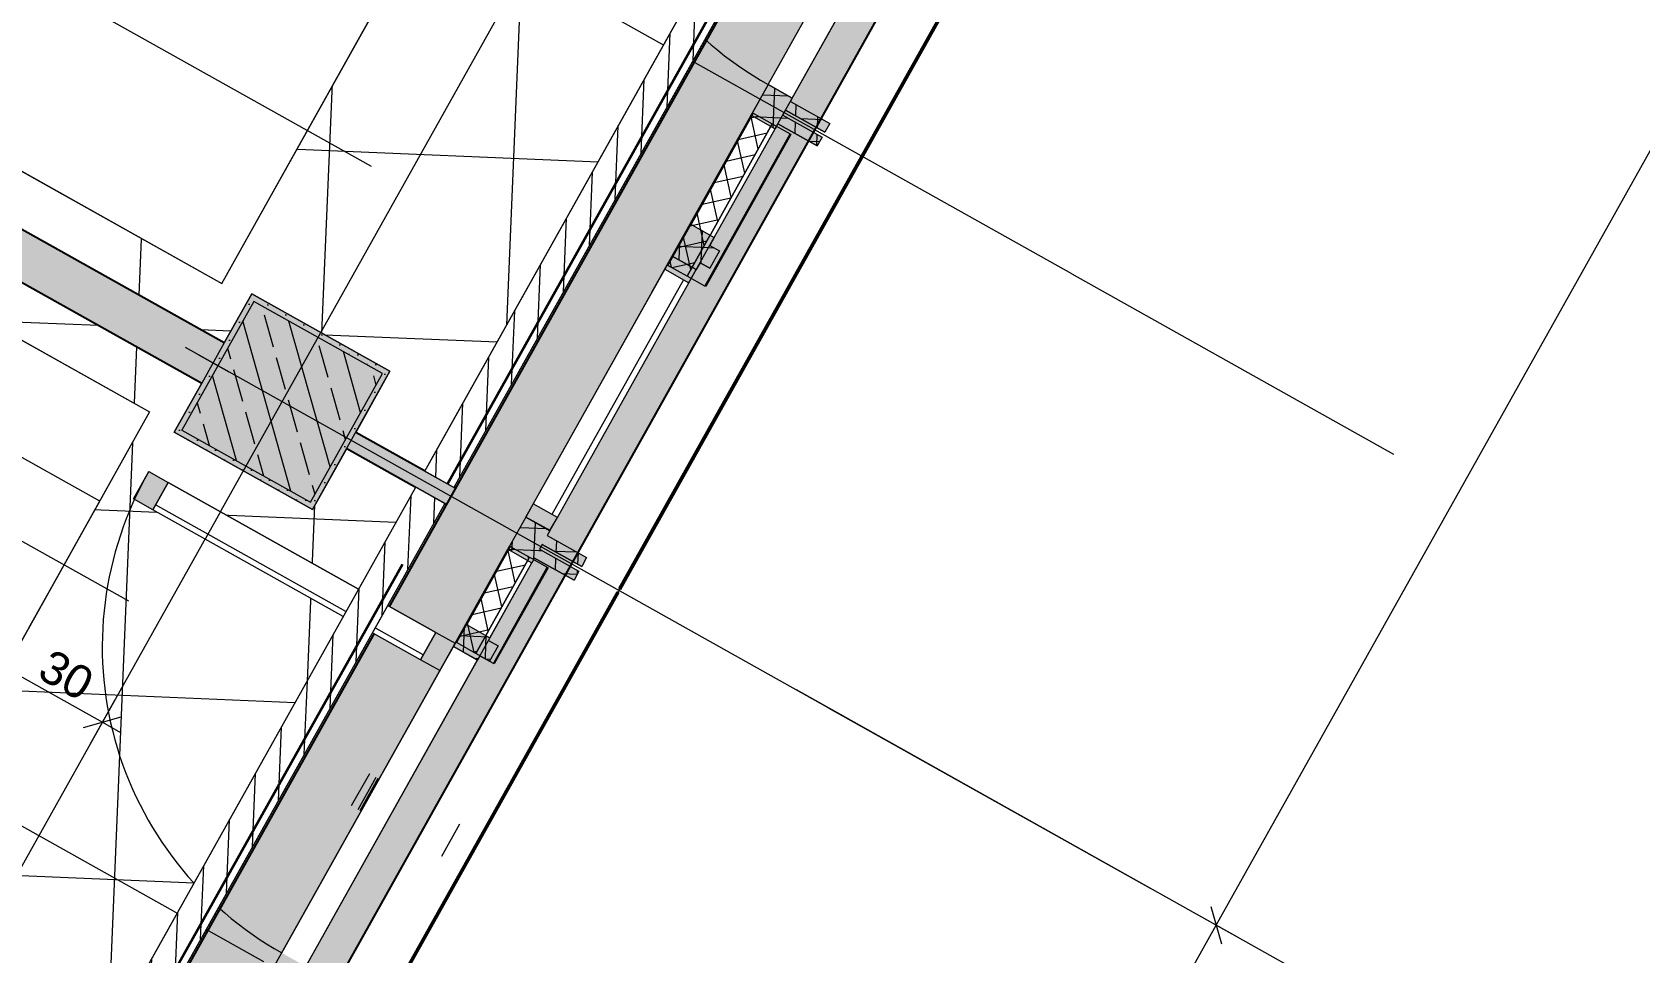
# Model space of a CAD drawing. Header units: metres. Extents: x -27.1 to 50.1, y 105.7 to 163.4.
# Drawn here: x 5.063 to 9.425, y 138.201 to 140.699 of the extents above; entities that cross this region are included whole.
import ezdxf

# ---------------------------------------------------------------- set-up
doc = ezdxf.new("R2010")
doc.units = ezdxf.units.M
doc.header["$MEASUREMENT"] = 0
for name, pattern in [('Achse', [0.0023, 0.0015, -0.0008]), ('Punktlinie', [0.0035, 0, -0.0035]), ('Strichlinie_ eng', [0.0023, 0.0015, -0.0008]), ('Strichpunktlinie', [0.006703, 0.003528, -0.001764, 0, -0.001411]), ('Wipeout_Contour', [1, 0, -1])]:
    doc.linetypes.add(name, pattern=pattern)
for name, color, linetype in [('00  Raster', 7, 'Continuous'), ('00  Raster Ausbau', 7, 'Continuous'), ('10  Fassade', 7, 'Continuous'), ('10  Fassade_Deckschraffur', 7, 'Continuous'), ('10  Fassade_Schnittschraffur', 7, 'Continuous'), ('10  Stützen', 7, 'Continuous'), ('10  Stützen_Schnittschraffur', 7, 'Continuous'), ('10  Wand Massiv_Deckschraffur', 7, 'Continuous'), ('10  Wand Massiv_Fenster', 7, 'Continuous'), ('20  Deckensegel', 7, 'Continuous'), ('40  Bemaßung 1_ 50 Deckenspiegel', 7, 'Continuous'), ('Neubau_20  Decke Abhangdecke', 7, 'Continuous'), ('Neubau_20  Decke Abhangdecke_Deckschraffur', 7, 'Continuous'), ('Neubau_20  Deckenspiegel + Einbauten', 7, 'Continuous'), ('Neubau_20  Wand Leichtbau', 7, 'Continuous'), ('Neubau_20  Wand Leichtbau_Schnittschraffur', 7, 'Continuous'), ('Neubau_20 Wand Leichtbau MIETERAUSBAU', 7, 'Continuous'), ('Neubau_20 Wand Leichtbau MIETERAUSBAU_Schnittschraffur', 7, 'Continuous'), ('Neubau_40  Bemaßung 1_50 Achse', 7, 'Continuous')]:
    doc.layers.add(name, color=color, linetype=linetype)
doc.styles.add('ERSTELLTER_STIL_1', font='arial.ttf')
pattern_1 = [(87.60545, (0, 0), (-0.4995634, 0.0208903), []), (177.60545, (0, 0), (0.0208903, 0.4995634), [])]
pattern_2 = [(102.605446, (0, 0), (0.048794801, 0.0109118), []), (192.605446, (0, 0), (-0.0109118, 0.048794801), [])]
pattern_3 = [(87.605446, (0, 0), (-0.059947608, 0.002506841), []), (177.605446, (0, 0), (0.002506841, 0.059947608), [])]
pattern_4 = [(87.605446, (0, 0), (-0.06494324, 0.002715745), [])]

msp = doc.modelspace()

# ---------------------------------------------------------------- wipeouts: each hides what was drawn before it
at = {"color": 254, "linetype": 'Wipeout_Contour', "lineweight": 0, "ltscale": 557.174827}
msp.add_wipeout([(11.1047, 148.1939), (0.9449, 130.0612), (1.1155, 129.9656), (11.2753, 148.0983)], dxfattribs=at).dxf.layer = '10  Fassade_Deckschraffur'

# ---------------------------------------------------------------- next in the draw order: wipeouts: each hides what was drawn before it
at = {"color": 254, "linetype": 'Wipeout_Contour', "lineweight": 0, "ltscale": 556.471619}
msp.add_wipeout([(11.5016, 147.9715), (1.3418, 129.8388), (1.3994, 129.8065), (11.5592, 147.9392)], dxfattribs=at).dxf.layer = '10  Fassade_Deckschraffur'

# ---------------------------------------------------------------- next in the draw order: wipeouts: each hides what was drawn before it
at = {"color": 254, "linetype": 'Wipeout_Contour', "lineweight": 0, "ltscale": 556.861201}
msp.add_wipeout([(11.3404, 148.0618), (1.1805, 129.9291), (1.1832, 129.9277), (11.343, 148.0604)], dxfattribs=at).dxf.layer = '10  Fassade_Deckschraffur'

# ---------------------------------------------------------------- next in the draw order: wipeouts: each hides what was drawn before it
at = {"color": 254, "linetype": 'Wipeout_Contour', "lineweight": 0, "ltscale": 556.694508}
msp.add_wipeout([(1.1832, 129.9277), (1.3418, 129.8388), (11.5016, 147.9715), (11.343, 148.0604)], dxfattribs=at).dxf.layer = '10  Fassade_Deckschraffur'

# ---------------------------------------------------------------- next in the draw order: wipeouts: each hides what was drawn before it
at = {"color": 254, "linetype": 'Wipeout_Contour', "lineweight": 0, "ltscale": 556.924558}
msp.add_wipeout([(11.2844, 148.0932), (1.1246, 129.9605), (1.1778, 129.9307), (11.3376, 148.0634)], dxfattribs=at).dxf.layer = '10  Fassade_Deckschraffur'

# ---------------------------------------------------------------- next in the draw order: wipeouts: each hides what was drawn before it
at = {"color": 254, "linetype": 'Wipeout_Contour', "lineweight": 0, "ltscale": 556.984181}
msp.add_wipeout([(1.1246, 129.9605), (11.2844, 148.0932), (11.28, 148.0957), (1.1202, 129.963)], dxfattribs=at).dxf.layer = '10  Fassade_Deckschraffur'

# ---------------------------------------------------------------- next in the draw order: wipeouts: each hides what was drawn before it
at = {"color": 254, "linetype": 'Wipeout_Contour', "lineweight": 0, "ltscale": 556.993566}
msp.add_wipeout([(1.1155, 129.9656), (1.1202, 129.963), (11.28, 148.0957), (11.2753, 148.0983)], dxfattribs=at).dxf.layer = '10  Fassade_Deckschraffur'

# ---------------------------------------------------------------- next in the draw order: hatches: boundary and pattern name
at = {"layer": '10  Wand Massiv_Deckschraffur', "linetype": 'Continuous', "lineweight": 0, "true_color": 0xffffff}
msp.add_hatch(color=7, dxfattribs=at).paths.add_polyline_path([(1.272, 129.8779), (11.4318, 148.0106), (11.2573, 148.1084), (11.1047, 148.1939), (0.9448, 130.0612), (1.0975, 129.9757)])
at = {"layer": 'Neubau_20  Decke Abhangdecke_Deckschraffur', "linetype": 'Continuous', "lineweight": 18, "true_color": 0xdcff15}
h = msp.add_hatch(dxfattribs=at)
h.set_pattern_fill('Bauliche_Anlagen__geplan_55', color=60, style=0, pattern_type=2)
h.set_pattern_definition(pattern_1)
h.paths.add_polyline_path([(1.2879, 142.263), (5.5845, 139.8557), (5.659, 139.9887), (6.0341, 139.7785), (5.9596, 139.6455), (5.9413, 139.6128), (6.1288, 139.5077), (6.1472, 139.5405), (10.0209, 146.4541), (7.9316, 147.6248), (5.1617, 149.1768)])
h = msp.add_hatch(dxfattribs=at)
h.set_pattern_fill('Bauliche_Anlagen__geplan_55', color=60, style=0, pattern_type=2)
h.set_pattern_definition(pattern_1)
h.paths.add_polyline_path([(-0.6917, 138.7298), (3.9799, 136.1123), (3.9616, 136.0796), (4.1492, 135.9745), (6.1044, 139.4641), (5.9168, 139.5692), (5.824, 139.4034), (5.4488, 139.6136), (5.5234, 139.7466), (1.2268, 142.154)])
at = {"layer": 'Neubau_20 Wand Leichtbau MIETERAUSBAU_Schnittschraffur', "linetype": 'Continuous', "lineweight": 18}
msp.add_hatch(color=9, dxfattribs=at).paths.add_polyline_path([(1.2268, 142.154), (5.5234, 139.7466), (5.5845, 139.8557), (1.2879, 142.263)])

# ---------------------------------------------------------------- next in the draw order: linework, layer by layer
at = {"layer": '00  Raster Ausbau', "color": 251, "linetype": 'Achse', "lineweight": 18, "ltscale": 1000, "true_color": 0x5f5f5f}
msp.add_line((7.2246, 138.8651), (8.097, 138.3763), dxfattribs=at)
at = {"layer": '10  Fassade', "color": 255, "linetype": 'Punktlinie', "lineweight": 18, "ltscale": 1000}
msp.add_line((11.2573, 148.1084), (1.0975, 129.9757), dxfattribs=at)
at = {"layer": '10  Fassade', "color": 7, "linetype": 'Continuous', "lineweight": 13, "ltscale": 1000}
for p, q in [((7.1073, 140.4868), (7.2142, 140.427)), ((7.2276, 140.451), (7.2142, 140.427)), ((7.2069, 140.4139), (7.1934, 140.3899)), ((6.9279, 140.1053), (6.9016, 140.0582)), ((6.9018, 140.12), (6.9279, 140.1053)), ((6.4474, 139.3091), (6.5543, 139.2492)), ((6.5677, 139.2732), (6.5543, 139.2492)), ((6.547, 139.2362), (6.5335, 139.2122))]:
    msp.add_line(p, q, dxfattribs=at)
at = {"layer": '10  Fassade', "color": 255, "linetype": 'Punktlinie', "lineweight": 18, "ltscale": 1000, "flags": 128}
for points in [[(11.1047, 148.1939), (0.9449, 130.0612)], [(11.2753, 148.0983), (1.1155, 129.9656)], [(11.28, 148.0957), (1.1202, 129.963)], [(11.2844, 148.0932), (1.1246, 129.9605)], [(11.3376, 148.0634), (1.1778, 129.9307)], [(11.3404, 148.0618), (1.1805, 129.9291)], [(11.343, 148.0604), (1.1832, 129.9277)], [(11.5016, 147.9715), (1.3418, 129.8388)], [(11.5592, 147.9392), (1.3994, 129.8065)]]:
    msp.add_lwpolyline(points, dxfattribs=at)
at = {"layer": '10  Fassade', "color": 7, "linetype": 'Strichlinie_ eng', "lineweight": 18, "ltscale": 1000, "flags": 128}
for points in [[(1.1237, 129.961), (1.545, 130.713), (1.7591, 131.0951), (2.2638, 131.9959), (2.419, 132.2728), (2.8648, 133.0685), (3.0789, 133.4506), (3.5836, 134.3513), (3.7388, 134.6283), (4.1846, 135.4239), (4.3987, 135.806), (4.9034, 136.7068), (5.0586, 136.9838), (5.5044, 137.7794), (5.7185, 138.1615), (6.2231, 139.0622), (6.3783, 139.3392), (6.8241, 140.1349), (7.0382, 140.517), (7.5429, 141.4177), (7.6981, 141.6947), (8.1439, 142.4903), (8.358, 142.8724), (8.8627, 143.7732), (9.0179, 144.0502), (9.4637, 144.8458), (9.6778, 145.2279), (10.1825, 146.1286), (10.3377, 146.4056), (10.7834, 147.2012), (10.9975, 147.5833), (11.2835, 148.0937)], [(1.1891, 129.9243), (1.6105, 130.6763), (1.8246, 131.0585), (2.3293, 131.9592), (2.4844, 132.2362), (2.9302, 133.0318), (3.1443, 133.4139), (3.649, 134.3147), (3.8042, 134.5916), (4.25, 135.3873), (4.4641, 135.7694), (4.9688, 136.6701), (5.124, 136.9471), (5.5698, 137.7427), (5.7839, 138.1248), (6.2886, 139.0256), (6.4438, 139.3026), (6.8896, 140.0982), (7.1037, 140.4803), (7.6083, 141.381), (7.7635, 141.658), (8.2093, 142.4537), (8.4234, 142.8358), (8.9281, 143.7365), (9.0833, 144.0135), (9.5291, 144.8091), (9.7432, 145.1912), (10.2479, 146.092), (10.4031, 146.369), (10.8489, 147.1646), (11.063, 147.5467), (11.3489, 148.057)], [(7.2142, 140.427), (7.1073, 140.4868)], [(7.1208, 140.5108), (7.2276, 140.451)], [(7.1934, 140.3899), (7.0865, 140.4498)], [(7.1, 140.4738), (7.2069, 140.4139)], [(7.2276, 140.451), (7.2142, 140.427)], [(7.2069, 140.4139), (7.1934, 140.3899)], [(6.9279, 140.1053), (6.9016, 140.0582)], [(6.9018, 140.12), (6.9279, 140.1053)], [(6.9016, 140.0582), (6.8754, 140.0729)], [(6.5543, 139.2492), (6.4474, 139.3091)], [(6.4609, 139.3331), (6.5677, 139.2732)], [(6.5335, 139.2122), (6.4267, 139.272)], [(6.4401, 139.296), (6.547, 139.2362)], [(6.5677, 139.2732), (6.5543, 139.2492)], [(6.547, 139.2362), (6.5335, 139.2122)], [(6.3015, 139.0487), (6.3277, 139.034)], [(6.3042, 138.9922), (6.2781, 139.0068)], [(6.3277, 139.034), (6.3042, 138.9922)]]:
    msp.add_lwpolyline(points, dxfattribs=at)
at = {"layer": '10  Wand Massiv_Fenster', "color": 7, "linetype": 'Continuous', "lineweight": 25, "ltscale": 1000}
for p, q in [((11.1047, 148.1939), (0.9448, 130.0612)), ((11.4318, 148.0106), (1.272, 129.8779))]:
    msp.add_line(p, q, dxfattribs=at)
at = {"layer": 'Neubau_20  Decke Abhangdecke', "color": 7, "linetype": 'Continuous', "lineweight": 13, "ltscale": 1000, "flags": 128}
for points in [[(1.2879, 142.263), (5.5845, 139.8557), (5.659, 139.9887), (6.0341, 139.7785), (5.9596, 139.6455), (5.9413, 139.6128), (6.1288, 139.5077), (6.1472, 139.5405), (10.0209, 146.4541), (7.9316, 147.6248), (5.1617, 149.1768)], [(-0.6917, 138.7298), (3.9799, 136.1123), (3.9616, 136.0796), (4.1492, 135.9745), (6.1044, 139.4641), (5.9168, 139.5692), (5.824, 139.4034), (5.4488, 139.6136), (5.5234, 139.7466), (1.2268, 142.154)]]:
    msp.add_lwpolyline(points, close=True, dxfattribs=at)
at = {"layer": 'Neubau_20  Wand Leichtbau', "color": 7, "linetype": 'Continuous', "lineweight": 13, "ltscale": 1000, "flags": 128}
msp.add_lwpolyline([(6.1873, 139.4176), (6.2117, 139.4612)], dxfattribs=at)
at = {"layer": 'Neubau_20 Wand Leichtbau MIETERAUSBAU', "color": 7, "linetype": 'Continuous', "lineweight": 25, "ltscale": 1000, "flags": 128}
for points in [[(5.5845, 139.8557), (1.1789, 142.3241)], [(1.2268, 142.154), (5.5234, 139.7466)]]:
    msp.add_lwpolyline(points, dxfattribs=at)
at = {"layer": 'Neubau_20 Wand Leichtbau MIETERAUSBAU', "color": 7, "linetype": 'Continuous', "lineweight": 13, "ltscale": 1000, "flags": 128}
msp.add_lwpolyline([(5.5845, 139.8557), (5.5234, 139.7466)], dxfattribs=at)
at = {"layer": 'Neubau_40  Bemaßung 1_50 Achse', "color": 7, "linetype": 'Continuous', "lineweight": 13, "ltscale": 1000}
for p, q in [((8.3371, 138.2417), (8.2145, 138.3105)), ((8.2614, 138.3271), (8.2902, 138.225))]:
    msp.add_line(p, q, dxfattribs=at)

# ---------------------------------------------------------------- next in the draw order: wipeouts: each hides what was drawn before it
at = {"color": 254, "linetype": 'Wipeout_Contour', "lineweight": 0, "ltscale": 564.578987}
msp.add_wipeout([(7.5261, 141.3876), (7.0602, 140.5562), (7.1256, 140.5196), (7.5915, 141.351)], dxfattribs=at).dxf.layer = '10  Fassade_Deckschraffur'
at = {"color": 254, "linetype": 'Wipeout_Contour', "lineweight": 0, "ltscale": 561.923531}
msp.add_wipeout([(7.0138, 140.4733), (6.8486, 140.1785), (6.914, 140.1418), (7.0792, 140.4367)], dxfattribs=at).dxf.layer = '10  Fassade_Deckschraffur'
at = {"color": 254, "linetype": 'Wipeout_Contour', "lineweight": 0, "ltscale": 559.507868}
msp.add_wipeout([(6.7997, 140.0912), (6.4028, 139.3829), (6.4682, 139.3462), (6.8651, 140.0546)], dxfattribs=at).dxf.layer = '10  Fassade_Deckschraffur'
at = {"color": 254, "linetype": 'Wipeout_Contour', "lineweight": 0, "ltscale": 557.280127}
msp.add_wipeout([(6.3539, 139.2956), (6.24, 139.0923), (6.3054, 139.0557), (6.4193, 139.259)], dxfattribs=at).dxf.layer = '10  Fassade_Deckschraffur'
at = {"color": 254, "linetype": 'Wipeout_Contour', "lineweight": 0, "ltscale": 554.916497}
msp.add_wipeout([(6.2063, 139.0322), (5.7404, 138.2008), (5.8059, 138.1641), (6.2717, 138.9955)], dxfattribs=at).dxf.layer = '10  Fassade_Deckschraffur'

# ---------------------------------------------------------------- next in the draw order: hatches: boundary and pattern name
at = {"layer": '10  Fassade', "linetype": 'Continuous', "lineweight": 0, "true_color": 0xffffff}
for points in [[(7.1221, 140.4212), (7.1195, 140.4227), (6.8881, 140.0096), (6.8907, 140.0082)], [(6.3605, 139.3034), (6.3588, 139.3043), (6.2126, 139.0435), (6.2144, 139.0425)], [(6.4635, 139.2457), (6.4609, 139.2471), (6.3147, 138.9863), (6.3173, 138.9848)]]:
    msp.add_hatch(color=7, dxfattribs=at).paths.add_polyline_path(points)
at = {"layer": '10  Fassade', "linetype": 'Continuous', "lineweight": 13, "true_color": 0x000100}
h = msp.add_hatch(dxfattribs=at)
h.set_pattern_fill('Dämmung__hart_2_0001', color=98, style=0, pattern_type=2)
h.set_pattern_definition(pattern_2)
h.paths.add_polyline_path([(6.4129, 139.274), (6.3605, 139.3034), (6.2144, 139.0425), (6.2667, 139.0132)])
at = {"layer": '10  Fassade_Schnittschraffur', "linetype": 'Continuous', "lineweight": 0, "true_color": 0xffffff}
for points in [[(7.1, 140.4738), (7.1037, 140.4803), (7.1073, 140.4868), (7.1208, 140.5108), (7.1256, 140.5196), (7.0602, 140.5562), (7.0138, 140.4733), (7.0792, 140.4367)], [(7.0602, 140.5562), (7.1256, 140.5196), (7.0603, 140.5564)], [(7.2276, 140.451), (7.1208, 140.5108), (7.1073, 140.4868), (7.2142, 140.427)], [(7.0865, 140.4498), (7.1934, 140.3899), (7.2069, 140.4139), (7.1, 140.4738)], [(6.9016, 140.0582), (6.9279, 140.1053), (6.9018, 140.12), (6.8754, 140.0729)], [(6.5677, 139.2732), (6.4609, 139.3331), (6.4474, 139.3091), (6.5543, 139.2492)], [(6.5335, 139.2122), (6.547, 139.2362), (6.4401, 139.296), (6.4267, 139.272)], [(6.2717, 138.9955), (6.2781, 139.0068), (6.3015, 139.0487), (6.3054, 139.0557), (6.24, 139.0923), (6.2063, 139.0322)], [(6.2781, 139.0068), (6.3042, 138.9922), (6.3277, 139.034), (6.3015, 139.0487)], [(6.2062, 139.032), (6.2716, 138.9953), (6.2063, 139.0322)]]:
    msp.add_hatch(color=7, dxfattribs=at).paths.add_polyline_path(points)
at = {"layer": '10  Fassade_Schnittschraffur', "linetype": 'Continuous', "lineweight": 13, "true_color": 0x000100}
h = msp.add_hatch(dxfattribs=at)
h.set_pattern_fill('Dämmung__hart_1_0001', color=98, style=0, pattern_type=2)
h.set_pattern_definition(pattern_3)
h.paths.add_polyline_path([(7.1, 140.4738), (7.1037, 140.4803), (7.1073, 140.4868), (7.1208, 140.5108), (7.1256, 140.5196), (7.0602, 140.5562), (7.0138, 140.4733), (7.0792, 140.4367)])
h = msp.add_hatch(dxfattribs=at)
h.set_pattern_fill('Dämmung__hart_1_0001', color=98, style=0, pattern_type=2)
h.set_pattern_definition(pattern_3)
h.paths.add_polyline_path([(7.2276, 140.451), (7.1208, 140.5108), (7.1073, 140.4868), (7.2142, 140.427)])
h = msp.add_hatch(dxfattribs=at)
h.set_pattern_fill('Dämmung__hart_1_0001', color=98, style=0, pattern_type=2)
h.set_pattern_definition(pattern_3)
h.paths.add_polyline_path([(7.0865, 140.4498), (7.1934, 140.3899), (7.2069, 140.4139), (7.1, 140.4738)])
h = msp.add_hatch(dxfattribs=at)
h.set_pattern_fill('Dämmung__hart_1_0001', color=98, style=0, pattern_type=2)
h.set_pattern_definition(pattern_3)
h.paths.add_polyline_path([(6.9016, 140.0582), (6.9279, 140.1053), (6.9018, 140.12), (6.8754, 140.0729)])
h = msp.add_hatch(dxfattribs=at)
h.set_pattern_fill('Dämmung__hart_1_0001', color=98, style=0, pattern_type=2)
h.set_pattern_definition(pattern_3)
h.paths.add_polyline_path([(6.5677, 139.2732), (6.4609, 139.3331), (6.4474, 139.3091), (6.5543, 139.2492)])
h = msp.add_hatch(dxfattribs=at)
h.set_pattern_fill('Dämmung__hart_1_0001', color=98, style=0, pattern_type=2)
h.set_pattern_definition(pattern_3)
h.paths.add_polyline_path([(6.5335, 139.2122), (6.547, 139.2362), (6.4401, 139.296), (6.4267, 139.272)])
h = msp.add_hatch(dxfattribs=at)
h.set_pattern_fill('Dämmung__hart_1_0001', color=98, style=0, pattern_type=2)
h.set_pattern_definition(pattern_3)
h.paths.add_polyline_path([(6.2717, 138.9955), (6.2781, 139.0068), (6.3015, 139.0487), (6.3054, 139.0557), (6.24, 139.0923), (6.2063, 139.0322)])
h = msp.add_hatch(dxfattribs=at)
h.set_pattern_fill('Dämmung__hart_1_0001', color=98, style=0, pattern_type=2)
h.set_pattern_definition(pattern_3)
h.paths.add_polyline_path([(6.2781, 139.0068), (6.3042, 138.9922), (6.3277, 139.034), (6.3015, 139.0487)])

# ---------------------------------------------------------------- next in the draw order: linework, layer by layer
at = {"layer": '10  Fassade', "color": 7, "linetype": 'Continuous', "lineweight": 13, "ltscale": 1000}
for p, q in [((7.0602, 140.5562), (7.0138, 140.4733)), ((7.0602, 140.5562), (7.1256, 140.5196)), ((7.1256, 140.5196), (7.1208, 140.5108)), ((7.1208, 140.5108), (7.2276, 140.451)), ((7.0138, 140.4733), (7.0792, 140.4367)), ((7.0865, 140.4498), (7.0792, 140.4367)), ((7.0865, 140.4498), (7.1934, 140.3899)), ((7.1, 140.4738), (7.2069, 140.4139)), ((6.8486, 140.1785), (6.7997, 140.0912)), ((6.8486, 140.1785), (6.914, 140.1418)), ((6.914, 140.1418), (6.9018, 140.12)), ((6.8754, 140.0729), (6.9016, 140.0582)), ((6.4474, 139.3091), (6.4401, 139.296)), ((6.4682, 139.3462), (6.4609, 139.3331)), ((6.4609, 139.3331), (6.5677, 139.2732)), ((6.3539, 139.2956), (6.4193, 139.259)), ((6.4267, 139.272), (6.4193, 139.259)), ((6.4267, 139.272), (6.5335, 139.2122)), ((6.4401, 139.296), (6.547, 139.2362)), ((6.24, 139.0923), (6.2063, 139.0322)), ((6.24, 139.0923), (6.3054, 139.0557)), ((6.3054, 139.0557), (6.3015, 139.0487)), ((6.3015, 139.0487), (6.3277, 139.034)), ((6.2063, 139.0322), (6.2717, 138.9955)), ((6.2781, 139.0068), (6.2717, 138.9955)), ((6.2781, 139.0068), (6.3042, 138.9922)), ((6.3277, 139.034), (6.3042, 138.9922))]:
    msp.add_line(p, q, dxfattribs=at)
at = {"layer": '10  Fassade', "color": 7, "linetype": 'Continuous', "lineweight": 18, "ltscale": 1000, "flags": 128}
for points in [[(7.0602, 140.5562), (7.5261, 141.3876)], [(7.1256, 140.5196), (7.5915, 141.351)], [(6.8486, 140.1785), (7.0138, 140.4733)], [(6.914, 140.1418), (7.0792, 140.4367)], [(6.4028, 139.3829), (6.7997, 140.0912)], [(6.4682, 139.3462), (6.8651, 140.0546)], [(6.24, 139.0923), (6.3539, 139.2956)], [(6.3054, 139.0557), (6.4193, 139.259)], [(5.7404, 138.2008), (6.2063, 139.0322)], [(5.8059, 138.1641), (6.2717, 138.9955)]]:
    msp.add_lwpolyline(points, dxfattribs=at)
for points in [[(7.1256, 140.5196), (7.0603, 140.5564)], [(7.1221, 140.4212), (6.8907, 140.0082), (6.8881, 140.0096), (7.1195, 140.4227)], [(6.3605, 139.3034), (6.2144, 139.0425), (6.2126, 139.0435), (6.3588, 139.3043)], [(6.4129, 139.274), (6.2667, 139.0132), (6.2144, 139.0425), (6.3605, 139.3034)], [(6.4609, 139.2471), (6.3147, 138.9863), (6.2667, 139.0132), (6.4129, 139.274)], [(6.4635, 139.2457), (6.3173, 138.9848), (6.3147, 138.9863), (6.4609, 139.2471)], [(6.2063, 139.0322), (6.2716, 138.9953)]]:
    msp.add_lwpolyline(points, close=True, dxfattribs=at)
at = {"layer": '10  Fassade', "color": 7, "linetype": 'Continuous', "lineweight": 13, "ltscale": 1000, "flags": 128}
msp.add_lwpolyline([(7.1073, 140.4868), (7.1037, 140.4803), (7.1, 140.4738)], dxfattribs=at)
at = {"layer": '10  Fassade', "color": 7, "linetype": 'Continuous', "lineweight": 13, "ltscale": 1000}
msp.add_arc((7.526, 141.3874), 0.9526, 150.1365, 240.738, dxfattribs=at)

# ---------------------------------------------------------------- next in the draw order: wipeouts: each hides what was drawn before it
at = {"color": 254, "linetype": 'Wipeout_Contour', "lineweight": 0, "ltscale": 559.507703}
msp.add_wipeout([(6.845, 140.0186), (6.7795, 140.0553), (6.4229, 139.4188), (6.4883, 139.3821)], dxfattribs=at).dxf.layer = '10  Fassade_Deckschraffur'
at = {"color": 254, "linetype": 'Wipeout_Contour', "lineweight": 0, "ltscale": 557.429468}
msp.add_wipeout([(6.1172, 138.9959), (6.1587, 139.07), (5.4324, 139.477), (5.3908, 139.4029)], dxfattribs=at).dxf.layer = '10  Fassade_Schnittschraffur'

# ---------------------------------------------------------------- next in the draw order: hatches: boundary and pattern name
at = {"layer": '10  Fassade', "linetype": 'Continuous', "lineweight": 0, "true_color": 0xffffff}
msp.add_hatch(color=7, dxfattribs=at).paths.add_polyline_path([(7.0192, 140.4789), (7.0174, 140.4799), (6.786, 140.0668), (6.7877, 140.0658)])
at = {"layer": '10  Fassade', "linetype": 'Continuous', "lineweight": 13, "true_color": 0x000100}
h = msp.add_hatch(dxfattribs=at)
h.set_pattern_fill('Dämmung__hart_2_0001', color=98, style=0, pattern_type=2)
h.set_pattern_definition(pattern_2)
h.paths.add_polyline_path([(7.0715, 140.4496), (7.0192, 140.4789), (6.7877, 140.0658), (6.8401, 140.0365)])
at = {"layer": '10  Fassade_Schnittschraffur', "linetype": 'Continuous', "lineweight": 0, "true_color": 0xffffff}
for points in [[(6.8651, 140.0546), (6.8754, 140.0729), (6.9018, 140.12), (6.914, 140.1418), (6.8486, 140.1785), (6.7997, 140.0912)], [(6.7996, 140.0911), (6.7795, 140.0553), (6.845, 140.0186), (6.865, 140.0544)], [(6.7996, 140.0911), (6.865, 140.0544), (6.7997, 140.0912)], [(5.3908, 139.4029), (5.4324, 139.477), (5.38, 139.5063), (5.3385, 139.4322)], [(6.4683, 139.3464), (6.4883, 139.3821), (6.4229, 139.4188), (6.4029, 139.383)], [(6.4193, 139.259), (6.4267, 139.272), (6.4401, 139.296), (6.4474, 139.3091), (6.4609, 139.3331), (6.4682, 139.3462), (6.4028, 139.3829), (6.3539, 139.2956)], [(6.4028, 139.3829), (6.4682, 139.3462), (6.4029, 139.383)], [(6.1695, 138.9665), (6.2111, 139.0407), (6.1587, 139.07), (6.1172, 138.9959)]]:
    msp.add_hatch(color=7, dxfattribs=at).paths.add_polyline_path(points)
at = {"layer": '10  Fassade_Schnittschraffur', "linetype": 'Continuous', "lineweight": 13, "true_color": 0x000100}
h = msp.add_hatch(dxfattribs=at)
h.set_pattern_fill('Dämmung__hart_1_0001', color=98, style=0, pattern_type=2)
h.set_pattern_definition(pattern_3)
h.paths.add_polyline_path([(6.8651, 140.0546), (6.8754, 140.0729), (6.9018, 140.12), (6.914, 140.1418), (6.8486, 140.1785), (6.7997, 140.0912)])
h = msp.add_hatch(dxfattribs=at)
h.set_pattern_fill('Dämmung__hart_1_0001', color=98, style=0, pattern_type=2)
h.set_pattern_definition(pattern_3)
h.paths.add_polyline_path([(6.4193, 139.259), (6.4267, 139.272), (6.4401, 139.296), (6.4474, 139.3091), (6.4609, 139.3331), (6.4682, 139.3462), (6.4028, 139.3829), (6.3539, 139.2956)])
at = {"layer": '10  Stützen_Schnittschraffur', "linetype": 'Continuous', "lineweight": 0, "true_color": 0xffffff}
h = msp.add_hatch(color=7, dxfattribs=at)
h.paths.add_polyline_path([(5.4488, 139.6136), (5.824, 139.4034), (6.0341, 139.7785), (5.659, 139.9887), (5.5845, 139.8557), (5.5234, 139.7466)])
h.paths.add_polyline_path([(5.8182, 139.4238), (5.4693, 139.6193), (5.6648, 139.9683), (6.0137, 139.7728)], flags=0)
at = {"layer": '10  Stützen_Schnittschraffur', "linetype": 'Continuous', "lineweight": 13, "true_color": 0x000100}
h = msp.add_hatch(dxfattribs=at)
h.set_pattern_fill('Gips_0001', color=98, style=0, pattern_type=2)
h.set_pattern_definition([(87.605446, (0, 0), (-0.02497817, 0.001044517), [0, -0.025])])
h.paths.add_polyline_path([(5.4488, 139.6136), (5.824, 139.4034), (6.0341, 139.7785), (5.659, 139.9887), (5.5845, 139.8557), (5.5234, 139.7466)])
h.paths.add_polyline_path([(5.8182, 139.4238), (5.4693, 139.6193), (5.6648, 139.9683), (6.0137, 139.7728)], flags=0)
at = {"layer": '10  Stützen_Schnittschraffur', "linetype": 'Continuous', "lineweight": 0, "true_color": 0xffffff}
msp.add_hatch(color=7, dxfattribs=at).paths.add_polyline_path([(5.8182, 139.4238), (6.0137, 139.7728), (5.6648, 139.9683), (5.4693, 139.6193)])
at = {"layer": '10  Stützen_Schnittschraffur', "linetype": 'Continuous', "lineweight": 13, "true_color": 0x000100}
h = msp.add_hatch(dxfattribs=at)
h.set_pattern_fill('Beton__Stahlbeton_0001', color=98, style=0, pattern_type=2)
h.set_pattern_definition([(285.738, (5.46925, 139.61934), (0.115501, 0.032549), []), (285.738, (5.4115, 139.60307), (0.115501, 0.032549), [0.09, -0.03])])
h.paths.add_polyline_path([(5.8182, 139.4238), (6.0137, 139.7728), (5.6648, 139.9683), (5.4693, 139.6193)])
at = {"layer": 'Neubau_20  Wand Leichtbau_Schnittschraffur', "linetype": 'Continuous', "lineweight": 18}
msp.add_hatch(color=9, dxfattribs=at).paths.add_polyline_path([(5.9168, 139.5692), (6.1873, 139.4176), (6.2117, 139.4612), (5.9413, 139.6128)])

# ---------------------------------------------------------------- next in the draw order: linework, layer by layer
at = {"layer": '00  Raster Ausbau', "color": 251, "linetype": 'Achse', "lineweight": 18, "ltscale": 1000, "true_color": 0x5f5f5f}
msp.add_line((6.3522, 139.3539), (5.4798, 139.8427), dxfattribs=at)
at = {"layer": '10  Fassade', "color": 7, "linetype": 'Continuous', "lineweight": 18, "ltscale": 1000}
for p, q in [((6.7795, 140.0553), (6.4229, 139.4188)), ((6.8301, 140.0269), (6.4735, 139.3904)), ((6.4883, 139.3821), (6.845, 140.0186)), ((6.1587, 139.07), (5.4324, 139.477)), ((6.1172, 138.9959), (5.3908, 139.4029)), ((6.1245, 139.009), (5.3982, 139.4159))]:
    msp.add_line(p, q, dxfattribs=at)
at = {"layer": '10  Fassade', "color": 7, "linetype": 'Continuous', "lineweight": 13, "ltscale": 1000}
for p, q in [((6.7997, 140.0912), (6.8651, 140.0546)), ((6.8754, 140.0729), (6.8651, 140.0546)), ((6.4028, 139.3829), (6.3539, 139.2956)), ((6.4028, 139.3829), (6.4682, 139.3462))]:
    msp.add_line(p, q, dxfattribs=at)
at = {"layer": '10  Fassade', "color": 7, "linetype": 'Continuous', "lineweight": 18, "ltscale": 1000, "flags": 128}
for points in [[(7.0192, 140.4789), (6.7877, 140.0658), (6.786, 140.0668), (7.0174, 140.4799)], [(7.0715, 140.4496), (6.8401, 140.0365), (6.7877, 140.0658), (7.0192, 140.4789)], [(7.1195, 140.4227), (6.8881, 140.0096), (6.8401, 140.0365), (7.0715, 140.4496)], [(6.7996, 140.0911), (6.7795, 140.0553), (6.845, 140.0186), (6.865, 140.0544)], [(6.7997, 140.0912), (6.865, 140.0544)], [(5.3908, 139.4029), (5.3385, 139.4322), (5.38, 139.5063), (5.4324, 139.477)], [(6.1172, 138.9959), (5.3908, 139.4029), (5.4324, 139.477), (6.1587, 139.07)], [(6.4683, 139.3464), (6.4883, 139.3821), (6.4229, 139.4188), (6.4029, 139.383)], [(6.4682, 139.3462), (6.4685, 139.3466), (6.4029, 139.383)], [(6.1695, 138.9665), (6.1172, 138.9959), (6.1587, 139.07), (6.2111, 139.0407)]]:
    msp.add_lwpolyline(points, close=True, dxfattribs=at)
at = {"layer": '10  Fassade', "color": 7, "linetype": 'Continuous', "lineweight": 13, "ltscale": 1000}
msp.add_arc((6.2062, 139.032), 0.9526, 150.1365, 240.738, dxfattribs=at)
at = {"layer": '10  Stützen', "color": 7, "linetype": 'Continuous', "lineweight": 13, "ltscale": 1000, "flags": 128}
msp.add_lwpolyline([(5.5234, 139.7466), (5.4488, 139.6136), (5.824, 139.4034), (6.0341, 139.7785), (5.659, 139.9887), (5.5845, 139.8557)], dxfattribs=at)
msp.add_lwpolyline([(5.8182, 139.4238), (6.0137, 139.7728), (5.6648, 139.9683), (5.4693, 139.6193)], close=True, dxfattribs=at)
at = {"layer": 'Neubau_20  Wand Leichtbau', "color": 7, "linetype": 'Continuous', "lineweight": 25, "ltscale": 1000, "flags": 128}
for points in [[(6.2117, 139.4612), (5.9413, 139.6128)], [(5.9168, 139.5692), (6.1873, 139.4176)]]:
    msp.add_lwpolyline(points, dxfattribs=at)

# ---------------------------------------------------------------- next in the draw order: wipeouts: each hides what was drawn before it
at = {"color": 254, "linetype": 'Wipeout_Contour', "lineweight": 0, "ltscale": 552.553429}
msp.add_wipeout([(6.6515, 139.1802), (5.3366, 136.8335), (5.3401, 136.8315), (6.655, 139.1783)], dxfattribs=at).dxf.layer = '10  Fassade_Deckschraffur'

# ---------------------------------------------------------------- next in the draw order: linework, layer by layer
at = {"layer": '00  Raster Ausbau', "color": 9, "linetype": 'Achse', "lineweight": 18, "ltscale": 1000}
msp.add_line((5.6923, 138.1762), (4.8199, 138.665), dxfattribs=at)

# ---------------------------------------------------------------- next in the draw order: wipeouts: each hides what was drawn before it
at = {"color": 254, "linetype": 'Wipeout_Contour', "lineweight": 0, "ltscale": 562.21631}
msp.add_wipeout([(7.9712, 141.5357), (6.6563, 139.1889), (6.6598, 139.187), (7.9747, 141.5337)], dxfattribs=at).dxf.layer = '10  Fassade_Deckschraffur'

# ---------------------------------------------------------------- next in the draw order: linework, layer by layer
at = {"layer": '00  Raster Ausbau', "color": 9, "linetype": 'Achse', "lineweight": 18, "ltscale": 1000}
for p, q in [((7.0121, 140.5316), (6.1397, 141.0204)), ((7.8844, 140.0428), (7.0121, 140.5316)), ((7.8844, 140.0428), (8.7568, 139.554))]:
    msp.add_line(p, q, dxfattribs=at)
at = {"layer": '00  Raster Ausbau', "color": 251, "linetype": 'Achse', "lineweight": 18, "ltscale": 1000, "true_color": 0x5f5f5f}
msp.add_line((7.2246, 138.8651), (6.3522, 139.3539), dxfattribs=at)
at = {"layer": '10  Fassade', "color": 7, "linetype": 'Continuous', "lineweight": 25, "ltscale": 1000, "flags": 128}
for points in [[(6.6563, 139.1889), (7.9712, 141.5357)], [(6.6598, 139.187), (7.9747, 141.5337)], [(5.3366, 136.8335), (6.6515, 139.1802)], [(5.3401, 136.8315), (6.655, 139.1783)], [(6.655, 139.1783), (6.6515, 139.1802)], [(6.6598, 139.187), (6.6563, 139.1889)]]:
    msp.add_lwpolyline(points, dxfattribs=at)

# ---------------------------------------------------------------- next in the draw order: wipeouts: each hides what was drawn before it
at = {"color": 254, "linetype": 'Wipeout_Contour', "lineweight": 0, "ltscale": 559.33971}
msp.add_wipeout([(5.3821, 139.6682), (3.55, 140.6947), (3.0857, 139.8659), (4.9177, 138.8394)], dxfattribs=at).dxf.layer = '20  Deckensegel'
at = {"color": 254, "linetype": 'Wipeout_Contour', "lineweight": 0, "ltscale": 576.481469}
msp.add_wipeout([(11.093, 148.1833), (11.0144, 148.2273), (6.1288, 139.5077), (6.2074, 139.4637)], dxfattribs=at).dxf.layer = 'Neubau_20  Deckenspiegel + Einbauten'

# ---------------------------------------------------------------- next in the draw order: hatches: boundary and pattern name
at = {"layer": 'Neubau_20  Deckenspiegel + Einbauten', "linetype": 'Continuous', "lineweight": 0, "true_color": 0x000000}
h = msp.add_hatch(dxfattribs=at)
h.set_pattern_fill('Mauerwerk_0001', color=18, style=0, pattern_type=2)
h.set_pattern_definition(pattern_4)
h.paths.add_polyline_path([(11.093, 148.1833), (11.0144, 148.2273), (6.1288, 139.5077), (6.2074, 139.4637)])

# ---------------------------------------------------------------- next in the draw order: linework, layer by layer
at = {"layer": '20  Deckensegel', "color": 7, "linetype": 'Continuous', "lineweight": 18, "ltscale": 1000}
for p, q in [((3.55, 140.6947), (5.3821, 139.6682)), ((5.3821, 139.6682), (4.9177, 138.8394)), ((5.2467, 139.4265), (4.9012, 139.6201)), ((5.0531, 139.0811), (5.2467, 139.4265))]:
    msp.add_line(p, q, dxfattribs=at)
at = {"layer": '20  Deckensegel', "color": 6, "linetype": 'Strichpunktlinie', "lineweight": 18, "ltscale": 1000}
msp.add_line((3.1434, 140.3781), (5.3244, 139.1561), dxfattribs=at)
at = {"layer": '20  Deckensegel', "color": 7, "linetype": 'Continuous', "lineweight": 18, "ltscale": 1000, "flags": 128}
msp.add_lwpolyline([(5.3821, 139.6682), (4.9177, 138.8394), (3.0857, 139.8659), (3.55, 140.6947)], close=True, dxfattribs=at)
at = {"layer": 'Neubau_20  Deckenspiegel + Einbauten', "color": 7, "linetype": 'Continuous', "lineweight": 13, "ltscale": 1000}
for p, q in [((6.1288, 139.5077), (11.0144, 148.2273)), ((11.093, 148.1833), (6.2074, 139.4637)), ((6.2074, 139.4637), (6.1288, 139.5077))]:
    msp.add_line(p, q, dxfattribs=at)
at = {"layer": 'Neubau_20  Deckenspiegel + Einbauten', "color": 181, "linetype": 'Achse', "lineweight": 35, "ltscale": 1000, "true_color": 0xa851ff}
msp.add_line((6.1899, 139.4735), (11.0755, 148.193), dxfattribs=at)
at = {"layer": 'Neubau_20  Deckenspiegel + Einbauten', "color": 7, "linetype": 'Continuous', "lineweight": 13, "ltscale": 1000, "flags": 128}
msp.add_lwpolyline([(11.093, 148.1833), (6.2074, 139.4637), (6.1288, 139.5077), (11.0144, 148.2273)], close=True, dxfattribs=at)
at = {"layer": 'Neubau_40  Bemaßung 1_50 Achse', "color": 7, "linetype": 'Continuous', "lineweight": 13, "ltscale": 1000}
msp.add_line((8.2758, 138.2761), (10.9153, 142.987), dxfattribs=at)

# ---------------------------------------------------------------- next in the draw order: wipeouts: each hides what was drawn before it
at = {"color": 254, "linetype": 'Wipeout_Contour', "lineweight": 0, "ltscale": 564.133748}
msp.add_wipeout([(4.2099, 141.8724), (3.7456, 141.0437), (5.5776, 140.0172), (6.0419, 140.8459)], dxfattribs=at).dxf.layer = '20  Deckensegel'
at = {"color": 254, "linetype": 'Wipeout_Contour', "lineweight": 0, "ltscale": 551.19225}
msp.add_wipeout([(6.1829, 139.4201), (6.1044, 139.4641), (4.1492, 135.9745), (4.2277, 135.9305)], dxfattribs=at).dxf.layer = 'Neubau_20  Deckenspiegel + Einbauten'

# ---------------------------------------------------------------- next in the draw order: hatches: boundary and pattern name
at = {"layer": 'Neubau_20  Deckenspiegel + Einbauten', "linetype": 'Continuous', "lineweight": 0, "true_color": 0x000000}
h = msp.add_hatch(dxfattribs=at)
h.set_pattern_fill('Mauerwerk_0001', color=18, style=0, pattern_type=2)
h.set_pattern_definition(pattern_4)
h.paths.add_polyline_path([(6.1829, 139.4201), (6.1044, 139.4641), (4.1492, 135.9745), (4.2277, 135.9305)])

# ---------------------------------------------------------------- next in the draw order: linework, layer by layer
at = {"layer": '00  Raster', "color": 7, "linetype": 'Strichpunktlinie', "lineweight": 13, "ltscale": 1000}
msp.add_line((-11.9168, 108.1804), (14.1513, 154.7055), dxfattribs=at)
at = {"layer": '00  Raster', "color": 5, "linetype": 'Strichpunktlinie', "lineweight": 13, "ltscale": 1000}
msp.add_line((10.2148, 137.1897), (-9.3945, 148.1768), dxfattribs=at)
at = {"layer": '20  Deckensegel', "color": 6, "linetype": 'Strichpunktlinie', "lineweight": 18, "ltscale": 1000}
msp.add_line((5.9842, 140.3338), (3.8033, 141.5558), dxfattribs=at)
at = {"layer": '20  Deckensegel', "color": 7, "linetype": 'Continuous', "lineweight": 18, "ltscale": 1000}
for p, q in [((3.7456, 141.0437), (5.5776, 140.0172)), ((5.5776, 140.0172), (6.0419, 140.8459))]:
    msp.add_line(p, q, dxfattribs=at)
at = {"layer": '20  Deckensegel', "color": 7, "linetype": 'Continuous', "lineweight": 18, "ltscale": 1000, "flags": 128}
msp.add_lwpolyline([(4.2099, 141.8724), (3.7456, 141.0437), (5.5776, 140.0172), (6.0419, 140.8459)], close=True, dxfattribs=at)
at = {"layer": '40  Bemaßung 1_ 50 Deckenspiegel', "color": 7, "linetype": 'Continuous', "lineweight": 13, "ltscale": 1000}
for p, q in [((4.9926, 138.9731), (5.2543, 138.8265)), ((5.2199, 138.7652), (5.2887, 138.8879)), ((5.2032, 138.8121), (5.3053, 138.8409)), ((5.2543, 138.8265), (5.3034, 138.799))]:
    msp.add_line(p, q, dxfattribs=at)
at = {"layer": 'Neubau_20  Deckenspiegel + Einbauten', "color": 7, "linetype": 'Continuous', "lineweight": 13, "ltscale": 1000}
for p, q in [((4.1492, 135.9745), (6.1044, 139.4641)), ((6.1044, 139.4641), (6.1829, 139.4201)), ((6.1829, 139.4201), (4.2277, 135.9305))]:
    msp.add_line(p, q, dxfattribs=at)
at = {"layer": 'Neubau_20  Deckenspiegel + Einbauten', "color": 181, "linetype": 'Achse', "lineweight": 35, "ltscale": 1000, "true_color": 0xa851ff}
msp.add_line((4.2102, 135.9403), (6.1655, 139.4298), dxfattribs=at)
at = {"layer": 'Neubau_20  Deckenspiegel + Einbauten', "color": 7, "linetype": 'Continuous', "lineweight": 13, "ltscale": 1000, "flags": 128}
msp.add_lwpolyline([(6.1829, 139.4201), (4.2277, 135.9305), (4.1492, 135.9745), (6.1044, 139.4641)], close=True, dxfattribs=at)
at = {"layer": 'Neubau_40  Bemaßung 1_50 Achse', "color": 7, "linetype": 'Continuous', "lineweight": 13, "ltscale": 1000}
msp.add_line((5.6362, 133.5652), (8.2758, 138.2761), dxfattribs=at)

# ---------------------------------------------------------------- next in the draw order: texts
at = {"layer": '40  Bemaßung 1_ 50 Deckenspiegel', "color": 7, "linetype": 'Continuous', "lineweight": 13, "insert": (5.0727, 138.9489), "char_height": 0.09, "width": 0.136595, "attachment_point": 7, "rotation": 330.738, "style": 'ERSTELLTER_STIL_1'}
msp.add_mtext('\\A1;{\\pql;\\fArial|b0|i0|c0|p38;30}', dxfattribs=at)

doc.saveas('drawing.dxf')
